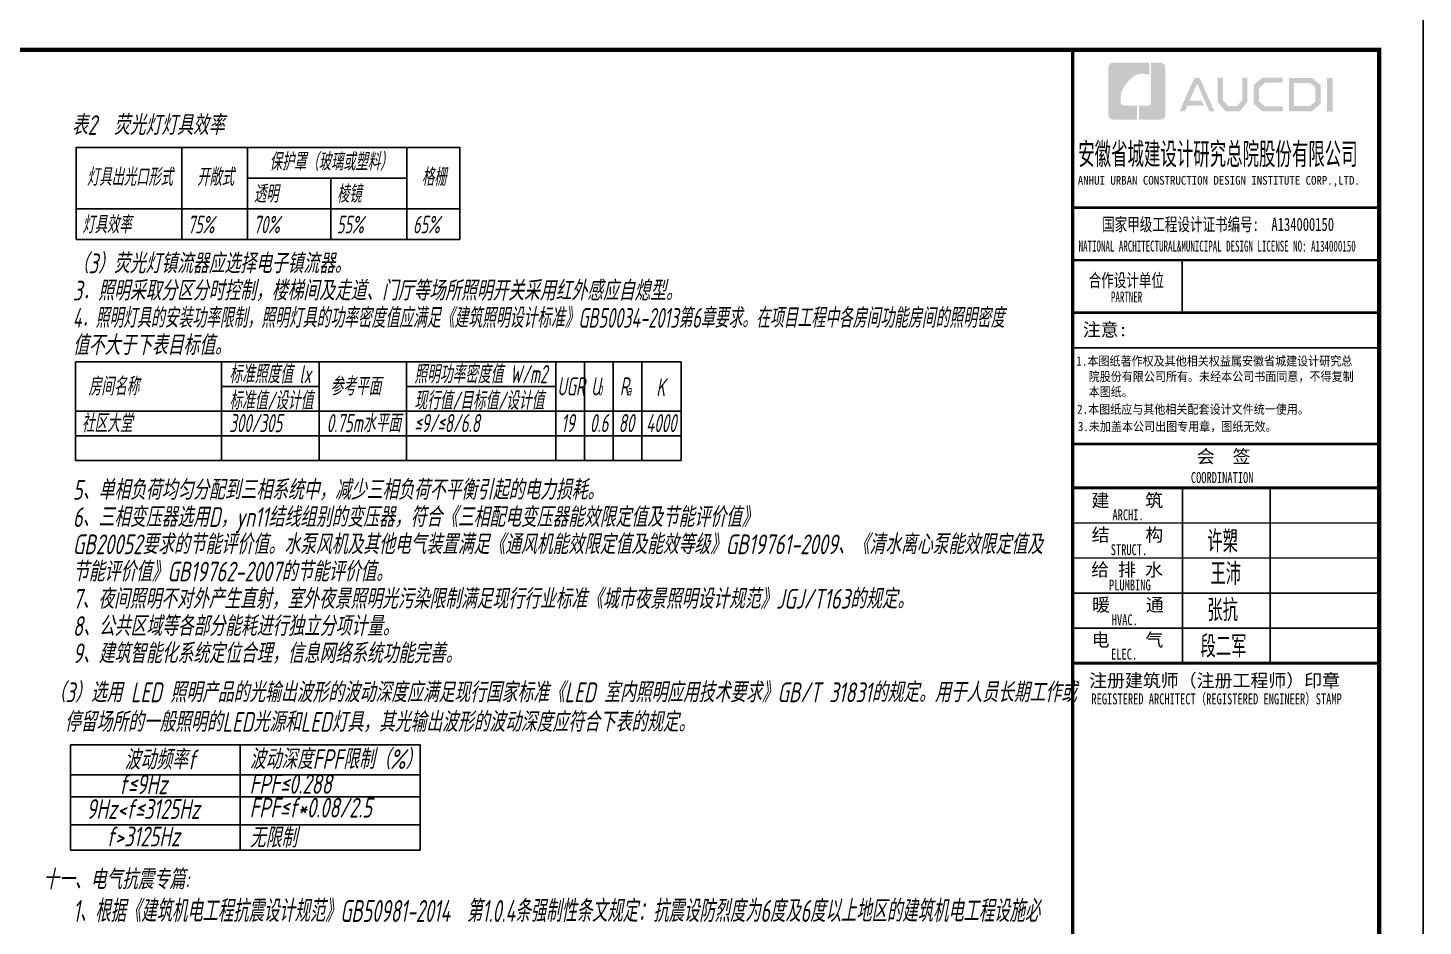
# Model space of a CAD drawing. Extents: x 621174 to 1725648, y -986053 to 860327.
# Drawn here: x 724761 to 756610, y -839055 to -818551 of the extents above; entities that cross this region are included whole.
import ezdxf
from ezdxf.enums import TextEntityAlignment as Align

# ---------------------------------------------------------------- set-up
doc = ezdxf.new("R2010")
doc.units = 0
doc.header["$LTSCALE"] = 1000
doc.header["$MEASUREMENT"] = 0
for name, color, linetype in [('DIM-照明', 3, 'Continuous'), ('PUB_TITLE', 7, 'Continuous'), ('TEL_TEXT', 7, 'Continuous'), ('WIRE-照明', 2, 'Continuous'), ('图框', 140, 'Continuous'), ('图签文字', 147, 'Continuous')]:
    doc.layers.add(name, color=color, linetype=linetype)
doc.styles.add('FFDI-TEXT', font='gbeitc.shx', dxfattribs={"width": 0.8, "height": 4.5, "bigfont": 'hztxt.shx'})
doc.styles.add('HT', font='simhei.ttf')
doc.styles.add('HZTXT', font='gbeitc.shx', dxfattribs={"width": 0.8, "height": 400, "bigfont": 'hztxt.shx'})
doc.styles.add('建筑图签-1', font='simhei.ttf', dxfattribs={"width": 0.7})
doc.styles.add('建筑图签-2', font='TXT.shx', dxfattribs={"width": 0.5, "bigfont": 'HZTXT.shx'})

# ---------------------------------------------------------------- blocks, each defined once
blk = doc.blocks.new('院标1')
h = blk.add_hatch(color=150)
h.dxf.hatch_style = 1
h.set_gradient(color1=(33, 113, 253), color2=(33, 113, 253), tint=1, name='INVCURVED')
edge = h.paths.add_edge_path()
edge.add_spline(control_points=[(116373, 648379), (116379, 648379), (116382, 648379), (116391, 648379), (116391, 648379), (116391, 648379), (116616, 648379), (116616, 648379), (116616, 648379), (116616, 648379), (116616, 648054), (116616, 648054), (116616, 648054), (116616, 648054), (116108, 648054), (116108, 648054), (116108, 648054), (116028, 648054), (115963, 648111), (115963, 648199), (115963, 648199), (115963, 648199), (115963, 649215), (115963, 649215), (115963, 649215), (115963, 649295), (116018, 649360), (116108, 649360), (116108, 649360), (116108, 649360), (116897, 649360), (116897, 649360), (116897, 649360), (116897, 649360), (116897, 649080), (116897, 649080), (116897, 649080), (116897, 649080), (116566, 649140), (116356, 648859), (116356, 648859), (116245, 648719), (116240, 648545), (116247, 648466), (116247, 648466), (116254, 648386), (116247, 648466), (116247, 648466), (116247, 648466), (116247, 648466), (116258, 648374), (116373, 648379)], knot_values=[0, 0, 0, 0, 0.071429, 0.071429, 0.071429, 0.107143, 0.142857, 0.142857, 0.142857, 0.178571, 0.214286, 0.214286, 0.214286, 0.25, 0.285714, 0.285714, 0.285714, 0.321429, 0.357143, 0.357143, 0.357143, 0.392857, 0.428571, 0.428571, 0.428571, 0.464286, 0.5, 0.5, 0.5, 0.535714, 0.571429, 0.571429, 0.571429, 0.607143, 0.642857, 0.642857, 0.642857, 0.678571, 0.714286, 0.714286, 0.714286, 0.75, 0.785714, 0.785714, 0.785714, 0.821429, 0.857143, 0.857143, 0.857143, 0.928571, 1, 1, 1, 1], degree=3, periodic=0)
h = blk.add_hatch(color=150)
h.dxf.hatch_style = 1
h.set_gradient(color1=(33, 113, 253), color2=(33, 113, 253), tint=1, name='INVCURVED')
edge = h.paths.add_edge_path()
edge.add_spline(control_points=[(117268, 649215), (117268, 649215), (117268, 648199), (117268, 648199), (117268, 648199), (117268, 648114), (117212, 648054), (117123, 648054), (117123, 648054), (117123, 648054), (116663, 648054), (116663, 648054), (116663, 648054), (116663, 648054), (116663, 648379), (116663, 648379), (116663, 648379), (116663, 648379), (116865, 648379), (116865, 648379), (116865, 648379), (116907, 648379), (116941, 648413), (116941, 648455), (116941, 648455), (116941, 648455), (116941, 649360), (116941, 649360), (116941, 649360), (116941, 649360), (117123, 649360), (117123, 649360), (117123, 649360), (117204, 649360), (117268, 649306), (117268, 649215)], knot_values=[0, 0, 0, 0, 0.1, 0.1, 0.1, 0.15, 0.2, 0.2, 0.2, 0.25, 0.3, 0.3, 0.3, 0.35, 0.4, 0.4, 0.4, 0.45, 0.5, 0.5, 0.5, 0.55, 0.6, 0.6, 0.6, 0.65, 0.7, 0.7, 0.7, 0.75, 0.8, 0.8, 0.8, 0.9, 1, 1, 1, 1], degree=3, periodic=0)
blk = doc.blocks.new('2q3q2342q35q2343r5q23rwetr')
at = {"layer": 'PUB_TITLE'}
h = blk.add_hatch(color=147, dxfattribs=at)
h.paths.add_polyline_path([(3533426, 3160669), (3533552, 3160669), (3533552, 3159898), (3533426, 3159898)])
h.paths.add_polyline_path([(3532673, 3160552), (3532673, 3160026), (3533034, 3160026), (3533158, 3160133), (3533158, 3160451), (3533038, 3160552)], flags=16)
h.paths.add_polyline_path([(3532555, 3160670), (3532555, 3159908), (3533078, 3159908), (3533276, 3160078), (3533276, 3160506), (3533081, 3160670)])
h.paths.add_polyline_path([(3532412, 3160674), (3532412, 3160558), (3532005, 3160558), (3531873, 3160447), (3531873, 3160128), (3532005, 3160025), (3532415, 3160025), (3532415, 3159904), (3531951, 3159904), (3531748, 3160078), (3531748, 3160506), (3531947, 3160674)])
h.paths.add_polyline_path([(3530929, 3160672), (3531050, 3160672), (3531050, 3160161), (3531164, 3160030), (3531375, 3160030), (3531489, 3160161), (3531489, 3160672), (3531603, 3160672), (3531603, 3160124), (3531438, 3159907), (3531101, 3159907), (3530929, 3160126)])
h.paths.add_polyline_path([(3530398, 3160671), (3530515, 3160671), (3530857, 3159906), (3530741, 3159906), (3530459, 3160540), (3530284, 3160152), (3530556, 3160152), (3530616, 3160037), (3530236, 3160037), (3530177, 3159904), (3530054, 3159904)])
at = {"layer": '图框'}
for p, q in [((3527618, 3157710), (3534618, 3157710)), ((3527618, 3157710), (3534618, 3157710)), ((3527618, 3156510), (3534618, 3156510))]:
    blk.add_line(p, q, dxfattribs=at)
for points, const_width in [([(3527618, 3121310), (3527618, 3161310)], 70), ([(3527618, 3157710), (3534618, 3157710)], 60), ([(3527618, 3156510), (3534618, 3156510)], 60), ([(3527618, 3156510), (3534618, 3156510)], 60), ([(3530118, 3156510), (3530118, 3155310)], 35), ([(3527618, 3155310), (3534618, 3155310)], 60), ([(3527618, 3155310), (3534618, 3155310)], 60), ([(3527618, 3154510), (3534618, 3154510)], 35), ([(3527626, 3152310), (3534626, 3152310)], 60), ([(3527626, 3151310), (3534626, 3151310)], 70), ([(3527626, 3151310), (3534626, 3151310)], 70), ([(3530126, 3151310), (3530126, 3147310)], 35), ([(3532126, 3151310), (3532126, 3147310)], 35), ([(3527626, 3150510), (3534626, 3150510)], 35), ([(3527626, 3149710), (3534626, 3149710)], 35), ([(3527626, 3148910), (3534626, 3148910)], 35), ([(3527626, 3148110), (3534626, 3148110)], 35), ([(3527626, 3147310), (3534626, 3147310)], 70)]:
    blk.add_lwpolyline(points, dxfattribs=dict(at, const_width=const_width))
blk.add_blockref('院标1', (3412469, 2511661))
at = {"layer": 'PUB_TITLE', "style": 'HT', "width": 0.88}
for s, p in [('1.本图纸著作权及其他相关权益属安徽省城建设计研究总', (3527703, 3154103)), ('院股份有限公司所有。未经本公司书面同意，不得复制', (3527983, 3153749)), ('本图纸。', (3527983, 3153399)), (' 2.本图纸应与其他相关配套设计文件统一使用。 ', (3527593, 3153002)), ('3.未加盖本公司出图专用章，图纸无效。', (3527736, 3152608))]:
    blk.add_text(s, height=210, dxfattribs=at).set_placement(p)
at = {"layer": '图签文字', "color": 7, "style": '建筑图签-1'}
for s, height, width, p in [('安徽省城建设计研究总院股份有限公司', 500, 0.55, (3527746, 3158687)), ('国家甲级工程设计证书编号:  A134000150', 300, 0.7, (3528290, 3157177)), ('合作设计单位', 300, 0.7, (3527983, 3155900))]:
    blk.add_text(s, height=height, dxfattribs=dict(at, width=width)).set_placement(p)
at = {"layer": '图签文字', "linetype": 'Continuous', "style": '建筑图签-1', "width": 0.91}
blk.add_text('ANHUI URBAN CONSTRUCTION DESIGN INSTITUTE CORP.,LTD.', height=200, dxfattribs=at).set_placement((3527736, 3158232))
at = {"layer": '图签文字', "style": '建筑图签-1'}
for s, width, p in [('NATIONAL ARCHITECTURAL&MUNICIPAL DESIGN LICENSE NO: A134000150', 0.6, (3527754, 3156705)), ('PARTNER', 0.6, (3528492, 3155544)), ('COORDINATION', 0.7, (3530317, 3151423)), ('ARCHI.', 0.7, (3528527, 3150572)), ('STRUCT.', 0.7, (3528487, 3149775)), ('PLUMBING', 0.7, (3528447, 3148969)), ('HVAC.', 0.7, (3528511, 3148175)), ('ELEC.', 0.7, (3528496, 3147391)), ('REGISTERED ARCHITECT（REGISTERED ENGINEER）STAMP', 0.7, (3528046, 3146369))]:
    blk.add_text(s, height=250, dxfattribs=dict(at, width=width)).set_placement(p)
at = {"layer": '图签文字', "color": 7, "style": '建筑图签-1'}
for s, p in [('注意:', (3527849, 3154773)), ('会  签', (3530452, 3151878)), ('建    筑', (3528047, 3150877)), ('结    构', (3528052, 3150089)), ('给 排 水', (3528043, 3149295)), ('暖    通', (3528061, 3148492)), ('电    气', (3528051, 3147692)), ('注册建筑师（注册工程师）印章', (3527993, 3146764))]:
    blk.add_text(s, height=300, dxfattribs=at).set_placement(p)
at = {"layer": '图签文字', "color": 1, "style": '建筑图签-2', "width": 0.7}
for s, p in [('许槊', (3530692, 3149838)), ('王沛', (3530763, 3149097)), ('张抗', (3530694, 3148269)), ('段二军', (3530538, 3147442))]:
    blk.add_text(s, height=500, dxfattribs=at).set_placement(p)
blk = doc.blocks.new('A$C1B947877')
at = {"layer": 'DIM-照明', "color": 7}
blk.add_lwpolyline([(0, -2421), (8761, -2421), (8761, -321), (0, -321)], close=True, dxfattribs=at)
for points in [[(2409, -321), (2409, -2421)], [(3914, -321), (3914, -2421)], [(7550, -321), (7550, -2421)], [(3914, -1021), (7550, -1021)], [(5812, -1021), (5812, -2421)], [(0, -1721), (8761, -1721)]]:
    blk.add_lwpolyline(points, dxfattribs=at)
at = {"layer": 'DIM-照明', "color": 7, "style": 'HZTXT', "width": 0.7}
for s, p in [('保护罩（玻璃或塑料）', (4412, -846)), ('灯具出光口形式', (244, -1196)), ('开敞式', (2761, -1196)), ('格栅', (7889, -1196)), ('透明', (4054, -1581)), ('棱镜', (5952, -1581)), ('灯具效率', (140, -2281)), ('75%', (2549, -2281)), ('70%%%', (4054, -2281)), ('55%', (5952, -2281)), ('65%%%', (7690, -2281))]:
    blk.add_text(s, height=400, dxfattribs=at).set_placement(p)

msp = doc.modelspace()

# ---------------------------------------------------------------- linework, layer by layer
msp.add_line((725731, -834916), (733715, -834916))
at = {"layer": 'DIM-照明', "color": 7}
for p, q in [((739670, -826176), (725846, -826176)), ((725846, -826176), (725846, -828426, 0)), ((736811, -828426, 0), (736811, -826176))]:
    msp.add_line(p, q, dxfattribs=at)
at = {"layer": 'DIM-照明', "color": 7, "extrusion": (-9.82765e-22, 1.99412e-09, 1)}
msp.add_lwpolyline([(727213, -826176), (736755, -826176)], dxfattribs=at)
at = {"layer": 'DIM-照明', "color": 7, "extrusion": (-9.82765e-22, 1.99412e-09, 1), "elevation": 0}
for points in [[(729182, -826176), (729182, -828426)], [(731406, -826176), (731406, -828426)], [(733407, -826176), (733407, -828426)], [(737466, -826176), (737466, -828426)], [(738121, -826176), (738121, -828426)], [(738776, -826176), (738776, -828426)], [(739670, -826176), (739670, -828426)], [(729182, -826738), (731406, -826738)], [(733407, -826738), (736811, -826738)], [(725846, -827301), (739670, -827301)], [(725846, -827863), (739670, -827863)], [(725846, -828426), (739670, -828426)]]:
    msp.add_lwpolyline(points, dxfattribs=at)
at = {"layer": 'TEL_TEXT'}
for p, q in [((725731, -834916), (733715, -834916)), ((725731, -834916), (725731, -837323)), ((725731, -834916), (733715, -834916)), ((725731, -834916), (733715, -834916)), ((729604, -834916), (729604, -837323)), ((733715, -834916), (733715, -837323)), ((725731, -835605), (732396, -835605)), ((725731, -835605), (733715, -835605)), ((725731, -836102), (733715, -836102)), ((725731, -836741), (733715, -836741)), ((725731, -837323), (733715, -837323))]:
    msp.add_line(p, q, dxfattribs=at)
at = {"layer": '图框'}
msp.add_lwpolyline([(697210, -818099), (756610, -818099), (756610, -860053), (697210, -860053)], close=True, dxfattribs=at)
at = {"layer": '图框', "const_width": 100}
msp.add_lwpolyline([(699710, -859053), (755610, -859053), (755610, -819053), (699710, -819053)], close=True, dxfattribs=at)

# ---------------------------------------------------------------- block references
at = {"layer": 'WIRE-照明'}
msp.add_blockref('A$C1B947877', (725862, -820960), dxfattribs=at)
at = {"layer": '图框'}
msp.add_blockref('2q3q2342q35q2343r5q23rwetr', (-2779008, -3980363), dxfattribs=at)

# ---------------------------------------------------------------- texts
at = {"color": 0, "style": 'HZTXT', "width": 0.7}
msp.add_text('1、根据《建筑机电工程抗震设计规范》GB50981-2014  第1.0.4条强制性条文规定：抗震设防烈度为6度及6度以上地区的建筑机电工程设施必', height=500, dxfattribs=at).set_placement((725792, -838960))
at = {"layer": 'DIM-照明', "color": 7, "linetype": 'Continuous', "style": 'FFDI-TEXT'}
for s, width, p in [('表2  荧光灯灯具效率', 0.8, (725763, -820994)), ('（3）荧光灯镇流器应选择电子镇流器。', 0.8, (725785, -824152)), ('3．照明采取分区分时控制，楼梯间及走道、门厅等场所照明开关采用红外感应自熄型。 ', 0.8, (725785, -824774)), ('4．照明灯具的安装功率限制，照明灯具的功率密度值应满足《建筑照明设计标准》GB50034-2013第6章要求。在项目工程中各房间功能房间的照明密度', 0.7, (725785, -825396)), ('值不大于下表目标值。 ', 0.8, (725785, -826018)), ('5、单相负荷均匀分配到三相系统中，减少三相负荷不平衡引起的电力损耗。 ', 0.8, (725785, -829321)), ('6、三相变压器选用D，yn11结线组别的变压器，符合《三相配电变压器能效限定值及节能评价值》', 0.8, (725785, -829943)), ('GB20052要求的节能评价值。水泵风机及其他电气装置满足《通风机能效限定值及能效等级》GB19761-2009、《清水离心泵能效限定值及', 0.8, (725785, -830565)), ('节能评价值》GB19762-2007的节能评价值。 ', 0.8, (725785, -831187)), ('7、夜间照明不对外产生直射，室外夜景照明光污染限制满足现行行业标准《城市夜景照明设计规范》JGJ/T163的规定。', 0.8, (725785, -831809)), ('8、公共区域等各部分能耗进行独立分项计量。', 0.8, (725785, -832431)), ('9、建筑智能化系统定位合理，信息网络系统功能完善。', 0.8, (725785, -833053)), ('（3）选用 LED 照明产品的光输出波形的波动深度应满足现行国家标准《LED 室内照明应用技术要求》GB/T 31831的规定。用于人员长期工作或', 0.8, (725258, -833944)), ('停留场所的一般照明的LED光源和LED灯具，其光输出波形的波动深度应符合下表的规定。', 0.8, (725599, -834620)), ('波动频率f', 0.8, (726965, -835480)), ('波动深度FPF限制（%%%）', 0.8, (729821, -835469)), ('FPF≤0.288', 0.8, (729821, -836035)), ('FPF≤f*0.08/2.5', 0.8, (729821, -836577)), ('无限制', 0.8, (729821, -837262)), ('十一、电气抗震专篇:', 0.8, (725104, -838214))]:
    msp.add_text(s, height=450, dxfattribs=dict(at, width=width)).set_placement(p)
at = {"layer": 'DIM-照明', "color": 7, "style": 'HZTXT', "width": 0.7}
for s, height, p in [('房间名称', 413.8, (726141, -826942, 0)), ('标准照度值 lx', 413.8, (729355, -826663, 0)), ('参考平面', 413.8, (731665, -826942, 0)), ('照明功率密度值 W/m2', 413.77, (733580, -826663, 0)), ('UGR', 413.8, (736847, -826942, 0)), ('U', 414, (737617, -826942, 0)), ('0', 226, (737776, -826942, 0)), ('R', 414, (738273, -826942, 0)), ('a', 248, (738432, -826942, 0)), ('K', 414, (739106, -826962, 0)), ('标准值/设计值', 413.8, (729355, -827266, 0)), ('现行值/目标值/设计值', 413.77, (733580, -827266, 0)), ('社区大堂', 413.8, (725987, -827783, 0)), ('300/305', 413.8, (729355, -827780, 0)), ('0.75m水平面', 413.8, (731580, -827780, 0)), ('≤9/≤8/6.8', 413.8, (733580, -827780, 0)), ('19', 413.8, (736935, -827780, 0)), ('0.6', 413.8, (737590, -827780, 0)), ('80', 413.8, (738245, -827780, 0)), ('4000', 413.8, (738873, -827780, 0))]:
    msp.add_text(s, height=height, rotation=360, dxfattribs=at).set_placement(p)
at = {"layer": 'DIM-照明', "color": 7, "linetype": 'Continuous', "style": 'FFDI-TEXT', "width": 0.8}
for s, p in [('f≤9Hz', (727391, -835819)), ('9Hz<f≤3125Hz', (727391, -836382)), ('f>3125Hz', (727391, -837010))]:
    msp.add_text(s, height=450, dxfattribs=at).set_placement(p, align=Align.MIDDLE_CENTER)

doc.saveas('drawing.dxf')
